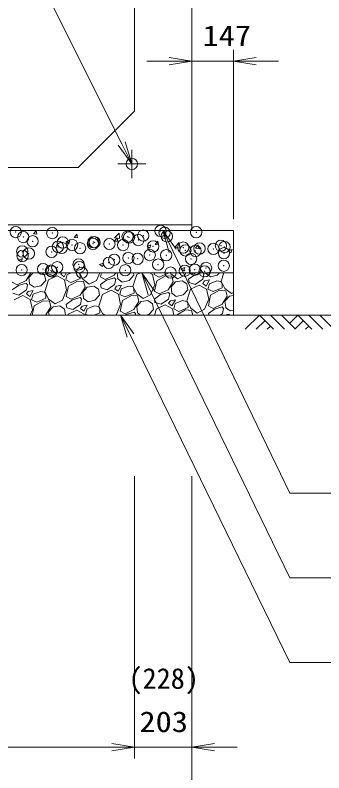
# Model space of a CAD drawing. Units: millimetres at full size. Extents: x 37600 to 71200, y -55520 to -31760.
# Drawn here: x 57332 to 58426, y -51509 to -48825 of the extents above; entities that cross this region are included whole.
import ezdxf
from ezdxf.enums import TextEntityAlignment as Align

# ---------------------------------------------------------------- set-up
doc = ezdxf.new("R2010")
doc.units = ezdxf.units.MM
doc.header["$LTSCALE"] = 80.0044
doc.header["$PDMODE"] = 32
doc.header["$PDSIZE"] = 40
doc.linetypes.add('CHAIN', pattern=[18.5, 12, -1.5, 3.5, -1.5])
for name, color, linetype, lineweight in [('0_2', 4, 'Continuous', 13), ('寸法', 6, 'Continuous', 13), ('ﾊｯﾁﾝｸﾞ', 4, 'Continuous', 9)]:
    doc.layers.add(name, color=color, linetype=linetype, lineweight=lineweight)
doc.styles.add('ＭＳ ゴシック', font='')
doc.styles.get('ＭＳ ゴシック').set_extended_font_data('MS Gothic')

# ---------------------------------------------------------------- blocks, each defined once
blk = doc.blocks.new('open_arrow')
at = {"color": 0, "linetype": 'Continuous', "lineweight": -2}
blk.add_lwpolyline([(7.5, 1.25), (0, 0), (7.5, -1.25)], dxfattribs=at)

msp = doc.modelspace()

# ---------------------------------------------------------------- linework, layer by layer
at = {"layer": '0_2', "color": 2, "linetype": 'CHAIN'}
for p, q in [((57745, -49402), (57745, -49302)), ((57795, -49352), (57695, -49352))]:
    msp.add_line(p, q, dxfattribs=at)
at = {"layer": '0_2', "color": 3}
for points in [[(54352, -49568), (57958, -49568), (57958, -47112), (54352, -47112)], [(54755, -49365), (57555, -49365), (57755, -49165), (57755, -47515), (57555, -47315), (54755, -47315), (54555, -47515), (54555, -49165)]]:
    msp.add_lwpolyline(points, close=True, dxfattribs=at)
at = {"layer": '0_2'}
msp.add_lwpolyline([(58105, -49888), (58558, -49888), (58558, -47888)], dxfattribs=at)
at = {"layer": '0_2', "color": 7}
for points in [[(57958, -49568), (55805, -49568), (55805, -49588), (57958, -49588)], [(54205, -49588), (54205, -49738), (54455, -49738), (54455, -50321), (55955, -50321), (55955, -49738), (58105, -49738), (58105, -49588), (55805, -49588), (55805, -50171), (54605, -50171), (54605, -49588)], [(55955, -49738), (58105, -49738), (58105, -49888), (55955, -49888)]]:
    msp.add_lwpolyline(points, close=True, dxfattribs=at)
at = {"layer": '0_2', "color": 3}
msp.add_circle((57745, -49352), 20, dxfattribs=at)
at = {"layer": '寸法'}
for p, q in [((57958, -49528), (57958, -48948)), ((58105, -49548), (58105, -48948)), ((57798, -48988), (58265, -48988)), ((57755, -50458), (57755, -51458)), ((57755, -50458), (57755, -51458)), ((57958, -50458), (57958, -51758)), ((57958, -50458), (57958, -51458)), ((57958, -50458), (57958, -51758)), ((54555, -51418), (57755, -51418)), ((57595, -51418), (58118, -51418))]:
    msp.add_line(p, q, dxfattribs=at)
for points in [[(57745, -49352), (57709.22, -49280.45), (57450, -48762), (56676.67, -48762)], [(57855, -49588), (57889.84, -49660.01), (58305, -50518), (58998.33, -50518)], [(57780, -49738), (57814.98, -49809.95), (58305, -50818), (59338.33, -50818)], [(57705, -49888), (57740.07, -49959.9), (58305, -51118), (58758.33, -51118)]]:
    msp.add_lwpolyline(points, dxfattribs=at)
at = {"layer": 'ﾊｯﾁﾝｸﾞ'}
for p, q in [((57396.97, -49600.14), (57406.62, -49588.64)), ((57408.93, -49601.18), (57406.61, -49588.65)), ((57396.97, -49600.14), (57408.93, -49601.18)), ((57511.52, -49628.06), (57525.52, -49622.68)), ((57521.47, -49634.77), (57525.52, -49622.68)), ((57540.43, -49612.69), (57550.07, -49601.2)), ((57540.43, -49612.69), (57552.38, -49613.73)), ((57552.38, -49613.73), (57550.07, -49601.2)), ((57683.88, -49625.24), (57693.52, -49613.75)), ((57684.09, -49614.1), (57701.88, -49616.85)), ((57684.11, -49614.07), (57699.69, -49597.83)), ((57695.83, -49626.28), (57693.52, -49613.75)), ((57701.87, -49616.85), (57699.67, -49597.86)), ((57511.52, -49628.06), (57521.47, -49634.77)), ((57683.88, -49625.24), (57695.83, -49626.28)), ((57798.95, -49644.07), (57812.95, -49638.7)), ((57798.95, -49644.07), (57808.89, -49650.78)), ((57808.89, -49650.78), (57812.95, -49638.7)), ((57827.33, -49637.79), (57836.97, -49626.3)), ((57827.33, -49637.79), (57839.28, -49638.83)), ((57839.28, -49638.83), (57836.97, -49626.3)), ((57897.54, -49647.2), (57915.32, -49649.96)), ((57897.56, -49647.17), (57913.14, -49630.94)), ((57915.32, -49649.96), (57913.11, -49630.96)), ((57970.78, -49650.34), (57980.42, -49638.85)), ((57970.78, -49650.34), (57982.74, -49651.38)), ((57982.74, -49651.38), (57980.42, -49638.85)), ((58086.37, -49660.09), (58100.38, -49654.72)), ((58086.37, -49660.09), (58096.32, -49666.8)), ((58096.32, -49666.8), (58100.38, -49654.72)), ((57343.48, -49692.56), (57357.48, -49687.19)), ((57343.48, -49692.56), (57353.42, -49699.27)), ((57353.42, -49699.27), (57357.48, -49687.19)), ((57630.9, -49708.58), (57644.91, -49703.2)), ((57640.85, -49715.29), (57644.91, -49703.2)), ((57630.9, -49708.58), (57640.85, -49715.29)), ((57918.33, -49724.6), (57932.33, -49719.22)), ((57918.33, -49724.6), (57928.28, -49731.31)), ((57928.28, -49731.31), (57932.33, -49719.22)), ((57387.45, -49738), (57370.21, -49765.21)), ((57380.23, -49754.57), (57395.5, -49738)), ((57382.76, -49775.75), (57380.23, -49754.57)), ((57426.27, -49738), (57436.11, -49744.95)), ((57439.84, -49765.42), (57436.11, -49744.95)), ((57444.59, -49740.05), (57444.25, -49738)), ((57466.33, -49746.9), (57444.59, -49740.05)), ((57480.23, -49748.57), (57449.73, -49762.95)), ((57479.05, -49738), (57466.33, -49746.9)), ((57506.17, -49762.7), (57480.23, -49748.57)), ((57496.63, -49738), (57493.05, -49742.79)), ((57493.05, -49742.79), (57504.9, -49752.11)), ((57504.9, -49752.11), (57512.74, -49738)), ((57516.33, -49743.9), (57511.2, -49763.02)), ((57531.32, -49738), (57516.33, -49743.9)), ((57529.3, -49771.97), (57561.71, -49758.11)), ((57561.48, -49743.7), (57558.19, -49738)), ((57559.59, -49738), (57571.28, -49760.67)), ((57561.71, -49758.11), (57561.48, -49743.7)), ((57620.44, -49764.62), (57631.36, -49738)), ((57634.1, -49751.88), (57637.05, -49738)), ((57650.99, -49761.53), (57634.1, -49751.88)), ((57682.7, -49746.46), (57650.99, -49761.53)), ((57683.26, -49755.83), (57655.51, -49763.77)), ((57688.05, -49738), (57682.7, -49746.46)), ((57687.97, -49761.19), (57683.26, -49755.83)), ((57695.25, -49756.99), (57692.98, -49738)), ((57694.03, -49757.69), (57711.11, -49770.47)), ((57735.22, -49764.63), (57752.33, -49746.67)), ((57762.22, -49744.19), (57749.03, -49785.75)), ((57752.33, -49746.67), (57750.75, -49738)), ((57775.35, -49738), (57762.22, -49744.19)), ((57818.65, -49743.94), (57807.75, -49738)), ((57826.45, -49779.85), (57818.65, -49743.94)), ((57825.37, -49738), (57823.69, -49744.26)), ((57823.69, -49744.26), (57841.79, -49753.21)), ((57833.17, -49766.28), (57864.69, -49748.08)), ((57841.79, -49753.21), (57874.2, -49739.35)), ((57864.69, -49748.08), (57886.75, -49749.89)), ((57874.2, -49739.35), (57874.18, -49738)), ((57881.75, -49738), (57883.76, -49741.91)), ((57883.76, -49741.91), (57906.76, -49759.35)), ((57886.75, -49749.89), (57891.7, -49769.66)), ((57906.76, -49759.35), (57932.92, -49745.86)), ((57932.92, -49745.86), (57936.15, -49738)), ((57968, -49745.01), (57946.36, -49760.74)), ((57963.47, -49742.77), (57955.12, -49738)), ((57973.52, -49738), (57963.47, -49742.77)), ((57992.51, -49738), (57968, -49745.01)), ((58000.46, -49742.44), (57996.55, -49760.86)), ((58000.46, -49742.44), (57996.56, -49738)), ((58006.52, -49738.94), (58023.6, -49751.71)), ((58007.73, -49738.24), (58007.71, -49738)), ((58023.6, -49751.71), (58047.71, -49745.87)), ((58047.71, -49745.87), (58055.21, -49738)), ((58070.72, -49738), (58061.52, -49767)), ((57343.02, -49782.52), (57321.39, -49798.25)), ((57338.5, -49780.29), (57321.61, -49770.64)), ((57370.21, -49765.21), (57338.5, -49780.29)), ((57370.77, -49774.59), (57343.02, -49782.52)), ((57375.48, -49779.95), (57370.77, -49774.59)), ((57375.48, -49779.95), (57371.57, -49798.37)), ((57381.55, -49776.45), (57398.62, -49789.22)), ((57398.62, -49789.22), (57422.73, -49783.39)), ((57422.73, -49783.39), (57439.84, -49765.42)), ((57449.73, -49762.95), (57436.55, -49804.51)), ((57513.97, -49798.61), (57506.17, -49762.7)), ((57511.2, -49763.02), (57529.3, -49771.97)), ((57512.86, -49821.88), (57520.68, -49785.03)), ((57520.68, -49785.03), (57552.2, -49766.83)), ((57552.2, -49766.83), (57574.26, -49768.64)), ((57571.28, -49760.67), (57594.28, -49778.11)), ((57574.26, -49768.64), (57579.21, -49788.42)), ((57587.38, -49788.56), (57610.98, -49784.63)), ((57594.28, -49778.11), (57620.44, -49764.62)), ((57610.98, -49784.63), (57627.35, -49796.19)), ((57655.51, -49763.77), (57633.87, -49779.49)), ((57635.84, -49791.29), (57633.87, -49779.49)), ((57684.06, -49779.62), (57657.57, -49798.14)), ((57687.97, -49761.19), (57684.06, -49779.62)), ((57708.03, -49781.94), (57690.68, -49785.49)), ((57696.15, -49803.35), (57708.03, -49781.94)), ((57733.92, -49784.78), (57707.57, -49795.14)), ((57711.11, -49770.47), (57735.22, -49764.63)), ((57748.52, -49787.66), (57733.92, -49784.78)), ((57811.68, -49815.86), (57826.45, -49779.85)), ((57825.34, -49803.13), (57833.17, -49766.28)), ((57891.7, -49769.66), (57873.94, -49797.7)), ((57883.96, -49787.06), (57899.86, -49769.8)), ((57899.86, -49769.8), (57923.46, -49765.87)), ((57923.46, -49765.87), (57939.84, -49777.44)), ((57943.58, -49797.91), (57939.84, -49777.44)), ((57948.32, -49772.54), (57946.36, -49760.74)), ((57970.06, -49779.39), (57948.32, -49772.54)), ((57983.96, -49781.06), (57953.46, -49795.43)), ((57996.55, -49760.86), (57970.06, -49779.39)), ((58009.9, -49795.18), (57983.96, -49781.06)), ((58003.17, -49766.73), (57996.79, -49775.27)), ((57996.79, -49775.27), (58008.63, -49784.6)), ((58020.52, -49763.18), (58003.17, -49766.73)), ((58008.63, -49784.6), (58020.52, -49763.18)), ((58020.06, -49776.38), (58014.93, -49795.51)), ((58046.41, -49766.02), (58020.06, -49776.38)), ((58061.01, -49768.91), (58046.41, -49766.02)), ((58065.21, -49776.18), (58061.01, -49768.91)), ((58061.52, -49767), (58075.01, -49793.16)), ((58065.45, -49790.6), (58065.21, -49776.18)), ((57345.09, -49816.9), (57323.35, -49810.05)), ((57371.57, -49798.37), (57345.09, -49816.9)), ((57378.2, -49804.25), (57371.81, -49812.79)), ((57395.55, -49800.7), (57378.2, -49804.25)), ((57383.66, -49822.11), (57395.55, -49800.7)), ((57421.43, -49803.53), (57395.08, -49813.9)), ((57436.03, -49806.42), (57421.43, -49803.53)), ((57440.23, -49813.7), (57436.03, -49806.42)), ((57436.55, -49804.51), (57450.03, -49830.67)), ((57499.19, -49834.62), (57513.97, -49798.61)), ((57579.21, -49788.42), (57561.45, -49816.46)), ((57571.48, -49805.82), (57587.38, -49788.56)), ((57574, -49826.99), (57571.48, -49805.82)), ((57631.09, -49816.67), (57627.35, -49796.19)), ((57657.57, -49798.14), (57635.84, -49791.29)), ((57671.47, -49799.82), (57640.98, -49814.19)), ((57697.41, -49813.94), (57671.47, -49799.82)), ((57690.68, -49785.49), (57684.3, -49794.03)), ((57684.3, -49794.03), (57696.15, -49803.35)), ((57707.57, -49795.14), (57702.45, -49814.26)), ((57720.55, -49823.21), (57752.96, -49809.35)), ((57752.72, -49794.94), (57748.52, -49787.66)), ((57749.03, -49785.75), (57762.52, -49811.91)), ((57752.96, -49809.35), (57752.72, -49794.94)), ((57762.52, -49811.91), (57785.52, -49829.35)), ((57842.23, -49812.77), (57825.34, -49803.13)), ((57873.94, -49797.7), (57842.23, -49812.77)), ((57874.5, -49807.07), (57846.75, -49815.01)), ((57879.22, -49812.44), (57874.5, -49807.07)), ((57886.49, -49808.24), (57883.96, -49787.06)), ((57885.28, -49808.94), (57902.35, -49821.71)), ((57926.46, -49815.87), (57943.58, -49797.91)), ((57953.46, -49795.43), (57940.28, -49837)), ((58017.7, -49831.09), (58009.9, -49795.18)), ((58014.93, -49795.51), (58033.03, -49804.46)), ((58024.41, -49817.52), (58055.93, -49799.32)), ((58033.03, -49804.46), (58065.45, -49790.6)), ((58055.93, -49799.32), (58077.99, -49801.13)), ((58075.01, -49793.16), (58098.01, -49810.59)), ((58077.99, -49801.13), (58082.95, -49820.91)), ((58098.01, -49810.59), (58105, -49806.99)), ((57358.99, -49818.57), (57328.49, -49832.95)), ((57384.92, -49832.7), (57358.99, -49818.57)), ((57371.81, -49812.79), (57383.66, -49822.11)), ((57392.72, -49868.61), (57384.92, -49832.7)), ((57395.08, -49813.9), (57389.96, -49833.02)), ((57389.96, -49833.02), (57408.06, -49841.97)), ((57399.44, -49855.03), (57430.96, -49836.83)), ((57408.06, -49841.97), (57440.47, -49828.11)), ((57430.96, -49836.83), (57453.02, -49838.64)), ((57440.47, -49828.11), (57440.23, -49813.7)), ((57450.03, -49830.67), (57473.03, -49848.11)), ((57453.02, -49838.64), (57457.97, -49858.42)), ((57473.03, -49848.11), (57499.19, -49834.62)), ((57534.27, -49833.77), (57512.63, -49849.49)), ((57529.74, -49831.53), (57512.86, -49821.88)), ((57561.45, -49816.46), (57529.74, -49831.53)), ((57562.02, -49825.83), (57534.27, -49833.77)), ((57566.73, -49831.19), (57562.02, -49825.83)), ((57566.73, -49831.19), (57562.82, -49849.62)), ((57572.79, -49827.69), (57589.87, -49840.47)), ((57589.87, -49840.47), (57613.98, -49834.63)), ((57613.98, -49834.63), (57631.09, -49816.67)), ((57640.97, -49814.19), (57627.79, -49855.75)), ((57705.21, -49849.85), (57697.41, -49813.94)), ((57702.45, -49814.26), (57720.55, -49823.21)), ((57704.1, -49873.13), (57711.92, -49836.28)), ((57711.92, -49836.28), (57743.45, -49818.08)), ((57743.45, -49818.08), (57765.51, -49819.89)), ((57765.51, -49819.89), (57770.46, -49839.66)), ((57778.62, -49839.8), (57802.22, -49835.87)), ((57785.52, -49829.35), (57811.68, -49815.86)), ((57802.22, -49835.87), (57818.59, -49847.44)), ((57846.75, -49815.01), (57825.12, -49830.74)), ((57827.08, -49842.54), (57825.12, -49830.74)), ((57875.3, -49830.86), (57848.82, -49849.39)), ((57879.22, -49812.44), (57875.3, -49830.86)), ((57881.93, -49836.73), (57875.54, -49845.27)), ((57899.28, -49833.18), (57881.93, -49836.73)), ((57887.39, -49854.6), (57899.28, -49833.18)), ((57925.16, -49836.02), (57898.82, -49846.38)), ((57902.35, -49821.71), (57926.46, -49815.87)), ((57939.76, -49838.91), (57925.16, -49836.02)), ((57940.28, -49837), (57953.76, -49863.16)), ((58002.92, -49867.11), (58017.7, -49831.09)), ((58016.59, -49854.37), (58024.41, -49817.52)), ((58082.95, -49820.91), (58065.18, -49848.94)), ((58075.21, -49838.31), (58091.11, -49821.04)), ((58077.73, -49859.48), (58075.21, -49838.31)), ((58091.11, -49821.04), (58105, -49818.73)), ((57392.44, -49888), (57399.44, -49855.03)), ((57457.97, -49858.42), (57440.21, -49886.46)), ((57450.23, -49875.82), (57466.13, -49858.56)), ((57466.13, -49858.56), (57489.73, -49854.63)), ((57489.73, -49854.63), (57506.11, -49866.19)), ((57514.59, -49861.29), (57512.63, -49849.49)), ((57536.33, -49868.14), (57514.59, -49861.29)), ((57562.82, -49849.62), (57536.33, -49868.14)), ((57569.44, -49855.49), (57563.05, -49864.03)), ((57563.05, -49864.03), (57574.9, -49873.35)), ((57586.79, -49851.94), (57569.44, -49855.49)), ((57574.9, -49873.35), (57586.79, -49851.94)), ((57586.33, -49865.14), (57581.2, -49884.26)), ((57612.68, -49854.78), (57586.33, -49865.14)), ((57627.28, -49857.66), (57612.68, -49854.78)), ((57631.48, -49864.94), (57627.28, -49857.66)), ((57627.79, -49855.75), (57641.28, -49881.91)), ((57631.71, -49879.35), (57631.48, -49864.94)), ((57690.44, -49885.86), (57705.21, -49849.85)), ((57770.46, -49839.66), (57752.7, -49867.7)), ((57762.72, -49857.06), (57778.62, -49839.8)), ((57765.25, -49878.24), (57762.72, -49857.06)), ((57822.33, -49867.91), (57818.59, -49847.44)), ((57832.22, -49865.43), (57825.06, -49888)), ((57848.82, -49849.39), (57827.08, -49842.54)), ((57862.72, -49851.06), (57832.22, -49865.43)), ((57888.65, -49865.18), (57862.72, -49851.06)), ((57875.54, -49845.27), (57887.39, -49854.6)), ((57893.61, -49888), (57888.65, -49865.18)), ((57898.82, -49846.38), (57893.69, -49865.51)), ((57893.69, -49865.51), (57911.79, -49874.46)), ((57911.79, -49874.46), (57944.2, -49860.6)), ((57943.96, -49846.18), (57939.76, -49838.91)), ((57944.2, -49860.6), (57943.96, -49846.18)), ((57953.76, -49863.16), (57976.76, -49880.59)), ((58033.47, -49864.02), (58016.59, -49854.37)), ((58065.18, -49848.94), (58033.47, -49864.02)), ((58065.75, -49858.32), (58038, -49866.26)), ((58070.46, -49863.68), (58065.75, -49858.32)), ((58070.46, -49863.68), (58066.55, -49882.1)), ((58076.52, -49860.18), (58093.6, -49872.95)), ((57384.77, -49888), (57392.72, -49868.61)), ((57440.21, -49886.46), (57436.96, -49888)), ((57451.69, -49888), (57450.23, -49875.82)), ((57509.84, -49886.67), (57506.11, -49866.19)), ((57508.57, -49888), (57509.84, -49886.67)), ((57519.73, -49884.19), (57518.52, -49888)), ((57550.23, -49869.82), (57519.73, -49884.19)), ((57576.17, -49883.94), (57550.23, -49869.82)), ((57577.05, -49888), (57576.17, -49883.94)), ((57581.2, -49884.26), (57588.76, -49888)), ((57611.49, -49888), (57631.71, -49879.35)), ((57641.28, -49881.91), (57649.3, -49888)), ((57686.29, -49888), (57690.44, -49885.86)), ((57720.99, -49882.77), (57704.1, -49873.13)), ((57752.7, -49867.7), (57720.99, -49882.77)), ((57725.51, -49885.01), (57721.4, -49888)), ((57753.26, -49877.07), (57725.51, -49885.01)), ((57757.97, -49882.44), (57753.26, -49877.07)), ((57757.97, -49882.44), (57756.79, -49888)), ((57764.03, -49878.94), (57776.15, -49888)), ((57796.43, -49888), (57805.22, -49885.87)), ((57805.22, -49885.87), (57822.33, -49867.91)), ((57903.06, -49888), (57903.17, -49887.52)), ((57903.17, -49887.52), (57934.69, -49869.32)), ((57934.69, -49869.32), (57956.75, -49871.13)), ((57956.75, -49871.13), (57960.97, -49888)), ((57976.76, -49880.59), (58002.92, -49867.11)), ((57988.16, -49888), (57993.46, -49887.12)), ((57993.46, -49887.12), (57994.71, -49888)), ((58038, -49866.26), (58016.36, -49881.98)), ((58017.36, -49888), (58016.36, -49881.98)), ((58066.55, -49882.1), (58058.12, -49888)), ((58073.17, -49887.98), (58073.16, -49888)), ((58090.52, -49884.43), (58073.17, -49887.98)), ((58088.54, -49888), (58090.52, -49884.43)), ((58093.6, -49872.95), (58105, -49870.19)), ((58147.12, -49938), (58197.12, -49888)), ((58197.12, -49888), (58247.12, -49938)), ((58236.01, -49888), (58286.01, -49938)), ((58274.9, -49888), (58324.9, -49938)), ((58303.95, -49917.05), (58333, -49888)), ((58333, -49888), (58383, -49938)), ((58371.89, -49888), (58421.89, -49938)), ((58410.78, -49888), (58460.78, -49938)), ((58186.01, -49938), (58216.56, -49907.45)), ((58323.39, -49936.5), (58352.44, -49907.45)), ((58224.9, -49938), (58236.01, -49926.89)), ((58360.78, -49938), (58371.89, -49926.89))]:
    msp.add_line(p, q, dxfattribs=at)
for p in [(57846.62, -49589.42), (57333.83, -49593.53), (57360.36, -49611.08), (57463.05, -49596.99), (57729.99, -49609.44), (57735.39, -49612.62), (57785.46, -49606.02), (57861.21, -49596.05), (57869.22, -49608.89), (57973.1, -49593.89), (57393.59, -49626.07), (57500.36, -49630.58), (57533.34, -49639.22), (57607.12, -49635.09), (57609.08, -49629.25), (57613.35, -49629.46), (57665.52, -49635.77), (57713.89, -49639.6), (57768.2, -49621.69), (58060.72, -49641.74), (57356.96, -49662.44), (57380.07, -49669.5), (57460.62, -49663.57), (57483.27, -49645.81), (57496.71, -49649.48), (57561.64, -49650.77), (57820.65, -49644.11), (57927.42, -49648.62), (57934.9, -49658.31), (57970.67, -49660.47), (57984.97, -49651.71), (58034.18, -49653.13), (58071.64, -49668.71), (58073.36, -49646.39), (57357.93, -49677.65), (57682.78, -49691.5), (57732.85, -49684.91), (57765.77, -49688.27), (57808.59, -49674.94), (57866.79, -49675.47), (57955, -49688.73), (57480.72, -49718.1), (57556.47, -49708.13), (57559.21, -49717.35), (57663.08, -49702.35), (57838.37, -49708.75), (58008.1, -49720.62), (58070.92, -49712.97), (57354.65, -49728.27), (57430.66, -49724.69), (57458.18, -49730.15), (57461.41, -49732.78), (57568.18, -49737.29), (57721.73, -49728.77), (57882.29, -49737.19), (57932.36, -49730.6), (57968.24, -49727.05), (58002.93, -49732.64)]:
    msp.add_point(p, dxfattribs=at)

# ---------------------------------------------------------------- block references
at = {"layer": '寸法', "xscale": 10.7, "yscale": 10.7}
for p, rotation in [((57958, -48988), 180), ((57745, -49352), 116.6), ((57855, -49588), 295.8), ((57780, -49738), 295.9), ((57705, -49888), 296), ((57755, -51418), 180), ((57755, -51418), 180)]:
    msp.add_blockref('open_arrow', p, dxfattribs=dict(at, rotation=rotation))
for p in [(58105, -48988), (57958, -51418)]:
    msp.add_blockref('open_arrow', p, dxfattribs=at)

# ---------------------------------------------------------------- texts
at = {"layer": '寸法', "style": 'ＭＳ ゴシック', "width": 1.15}
for s, p in [('147', (58081.5, -48898)), ('203', (57858, -51328))]:
    msp.add_text(s, height=73.31, dxfattribs=at).set_placement(p, align=Align.MIDDLE_CENTER)
at = {"layer": '寸法', "color": 3, "style": 'ＭＳ ゴシック'}
msp.add_text('(228)', height=73.31, dxfattribs=at).set_placement((57858, -51138), align=Align.TOP_CENTER)

doc.saveas('drawing.dxf')
